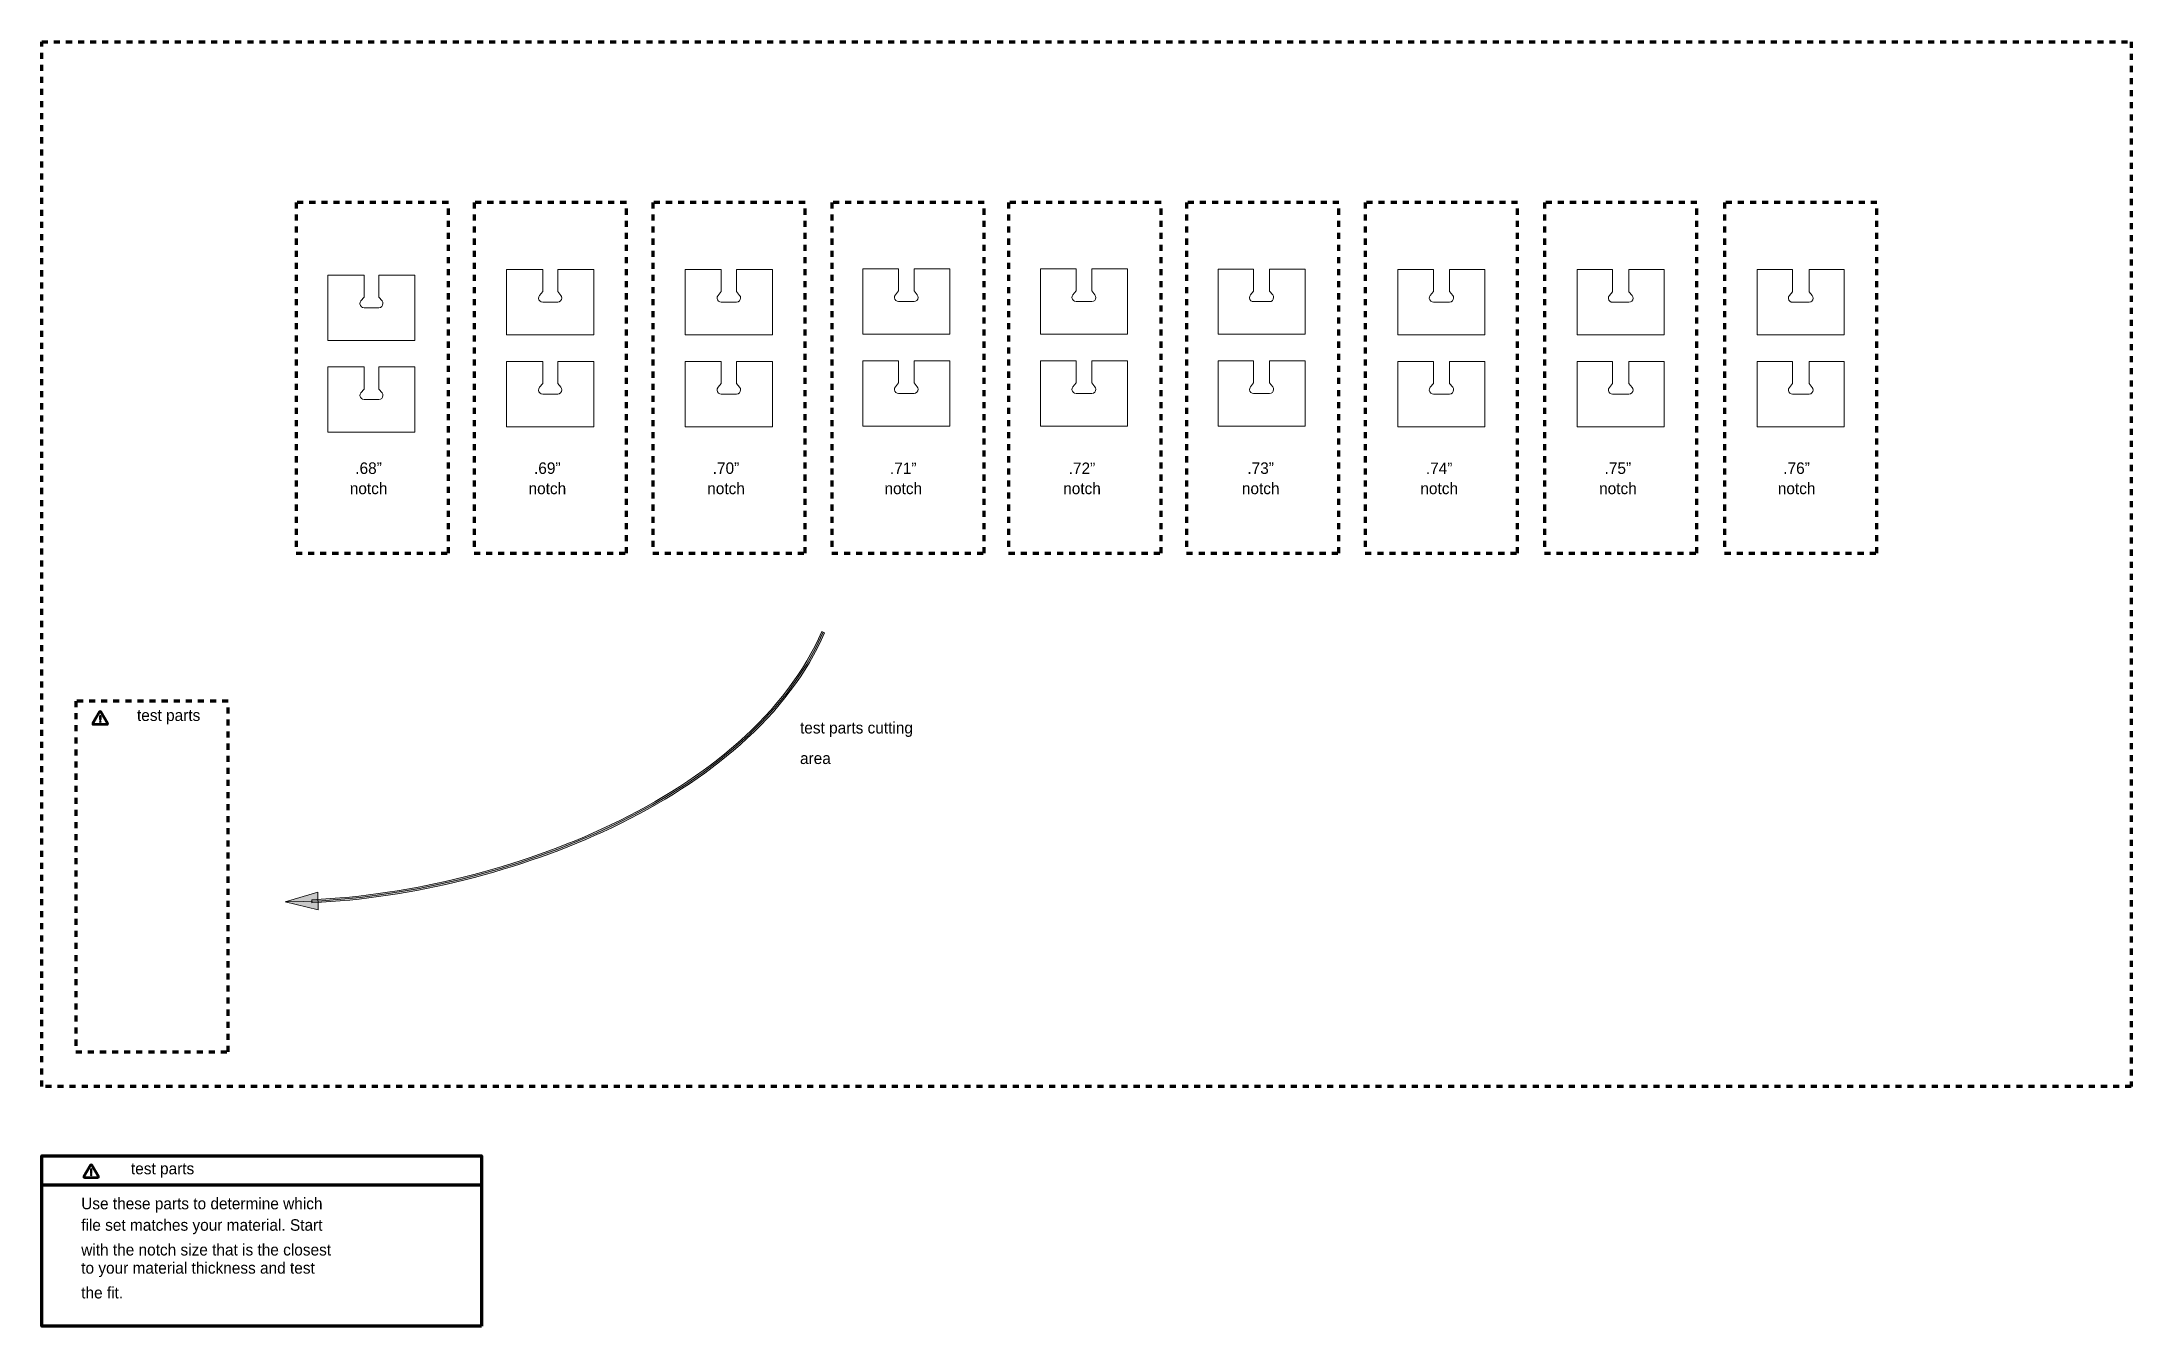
# Model space of a CAD drawing. Header units: inches. Extents: x 0 to 96, y -59 to 0.
import ezdxf

# ---------------------------------------------------------------- set-up
doc = ezdxf.new("R2010")
doc.units = ezdxf.units.IN
doc.header["$MEASUREMENT"] = 0
for name, pattern in [('AI-Linetype-1', [0.555556, 0.277778, -0.277778]), ('AI-Linetype-10', [0.555556, 0.277778, -0.277778]), ('AI-Linetype-11', [0.555556, 0.277778, -0.277778]), ('AI-Linetype-2', [0.555556, 0.277778, -0.277778]), ('AI-Linetype-3', [0.555556, 0.277778, -0.277778]), ('AI-Linetype-4', [0.555556, 0.277778, -0.277778]), ('AI-Linetype-5', [0.555556, 0.277778, -0.277778]), ('AI-Linetype-6', [0.555556, 0.277778, -0.277778]), ('AI-Linetype-7', [0.555556, 0.277778, -0.277778]), ('AI-Linetype-8', [0.555556, 0.277778, -0.277778]), ('AI-Linetype-9', [0.555556, 0.277778, -0.277778])]:
    doc.linetypes.add(name, pattern=pattern)
doc.layers.add('Layer 1', color=7, linetype='Continuous')

# ---------------------------------------------------------------- blocks, each defined once
blk = doc.blocks.new('block 2')
at = {"layer": 'Layer 1', "color": 7, "lineweight": 15, "true_color": 0xffffff}
blk.add_open_spline([(14.806, -16.439), (14.806, -16.439), (15.486, -16.439), (15.486, -16.439), (15.591, -16.439), (15.676, -16.354), (15.676, -16.249), (15.676, -16.204), (15.661, -16.161), (15.632, -16.127), (15.632, -16.127), (15.486, -15.953), (15.486, -15.953), (15.486, -15.953), (15.486, -14.939), (15.486, -14.939), (15.486, -14.939), (17.146, -14.939), (17.146, -14.939), (17.146, -14.939), (17.146, -17.939), (17.146, -17.939), (17.146, -17.939), (13.146, -17.939), (13.146, -17.939), (13.146, -17.939), (13.146, -14.939), (13.146, -14.939), (13.146, -14.939), (14.806, -14.939), (14.806, -14.939), (14.806, -14.939), (14.806, -15.953), (14.806, -15.953), (14.806, -15.953), (14.661, -16.127), (14.661, -16.127), (14.593, -16.207), (14.604, -16.327), (14.684, -16.394), (14.718, -16.423), (14.762, -16.439), (14.806, -16.439)], degree=3, knots=[0, 0, 0, 0, 1, 1, 1, 2, 2, 2, 3, 3, 3, 4, 4, 4, 5, 5, 5, 6, 6, 6, 7, 7, 7, 8, 8, 8, 9, 9, 9, 10, 10, 10, 11, 11, 11, 12, 12, 12, 13, 13, 13, 14, 14, 14, 14], dxfattribs=at)
blk = doc.blocks.new('block 3')
at = {"layer": 'Layer 1', "color": 7, "lineweight": 15, "true_color": 0xffffff}
blk.add_open_spline([(14.806, -12.217), (14.806, -12.217), (15.486, -12.217), (15.486, -12.217), (15.591, -12.217), (15.676, -12.132), (15.676, -12.027), (15.676, -11.982), (15.661, -11.939), (15.632, -11.904), (15.632, -11.904), (15.486, -11.731), (15.486, -11.731), (15.486, -11.731), (15.486, -10.717), (15.486, -10.717), (15.486, -10.717), (17.146, -10.717), (17.146, -10.717), (17.146, -10.717), (17.146, -13.717), (17.146, -13.717), (17.146, -13.717), (13.146, -13.717), (13.146, -13.717), (13.146, -13.717), (13.146, -10.717), (13.146, -10.717), (13.146, -10.717), (14.806, -10.717), (14.806, -10.717), (14.806, -10.717), (14.806, -11.731), (14.806, -11.731), (14.806, -11.731), (14.661, -11.904), (14.661, -11.904), (14.593, -11.985), (14.604, -12.105), (14.684, -12.172), (14.718, -12.201), (14.762, -12.217), (14.806, -12.217)], degree=3, knots=[0, 0, 0, 0, 1, 1, 1, 2, 2, 2, 3, 3, 3, 4, 4, 4, 5, 5, 5, 6, 6, 6, 7, 7, 7, 8, 8, 8, 9, 9, 9, 10, 10, 10, 11, 11, 11, 12, 12, 12, 13, 13, 13, 14, 14, 14, 14], dxfattribs=at)
blk = doc.blocks.new('block 4')
at = {"layer": 'Layer 1', "color": 7, "lineweight": 15, "true_color": 0xffffff}
blk.add_open_spline([(23.014, -16.184), (23.014, -16.184), (23.704, -16.184), (23.704, -16.184), (23.809, -16.184), (23.894, -16.099), (23.894, -15.994), (23.894, -15.95), (23.878, -15.907), (23.849, -15.872), (23.849, -15.872), (23.704, -15.699), (23.704, -15.699), (23.704, -15.699), (23.704, -14.684), (23.704, -14.684), (23.704, -14.684), (25.359, -14.684), (25.359, -14.684), (25.359, -14.684), (25.359, -17.684), (25.359, -17.684), (25.359, -17.684), (21.359, -17.684), (21.359, -17.684), (21.359, -17.684), (21.359, -14.684), (21.359, -14.684), (21.359, -14.684), (23.014, -14.684), (23.014, -14.684), (23.014, -14.684), (23.014, -15.699), (23.014, -15.699), (23.014, -15.699), (22.868, -15.872), (22.868, -15.872), (22.801, -15.953), (22.811, -16.073), (22.891, -16.14), (22.926, -16.169), (22.969, -16.184), (23.014, -16.184)], degree=3, knots=[0, 0, 0, 0, 1, 1, 1, 2, 2, 2, 3, 3, 3, 4, 4, 4, 5, 5, 5, 6, 6, 6, 7, 7, 7, 8, 8, 8, 9, 9, 9, 10, 10, 10, 11, 11, 11, 12, 12, 12, 13, 13, 13, 14, 14, 14, 14], dxfattribs=at)
blk = doc.blocks.new('block 5')
at = {"layer": 'Layer 1', "color": 7, "lineweight": 15, "true_color": 0xffffff}
blk.add_open_spline([(23.014, -11.962), (23.014, -11.962), (23.704, -11.962), (23.704, -11.962), (23.809, -11.962), (23.894, -11.877), (23.894, -11.772), (23.894, -11.728), (23.878, -11.684), (23.849, -11.65), (23.849, -11.65), (23.704, -11.477), (23.704, -11.477), (23.704, -11.477), (23.704, -10.462), (23.704, -10.462), (23.704, -10.462), (25.359, -10.462), (25.359, -10.462), (25.359, -10.462), (25.359, -13.462), (25.359, -13.462), (25.359, -13.462), (21.359, -13.462), (21.359, -13.462), (21.359, -13.462), (21.359, -10.462), (21.359, -10.462), (21.359, -10.462), (23.014, -10.462), (23.014, -10.462), (23.014, -10.462), (23.014, -11.477), (23.014, -11.477), (23.014, -11.477), (22.868, -11.65), (22.868, -11.65), (22.801, -11.73), (22.811, -11.85), (22.891, -11.918), (22.926, -11.946), (22.969, -11.962), (23.014, -11.962)], degree=3, knots=[0, 0, 0, 0, 1, 1, 1, 2, 2, 2, 3, 3, 3, 4, 4, 4, 5, 5, 5, 6, 6, 6, 7, 7, 7, 8, 8, 8, 9, 9, 9, 10, 10, 10, 11, 11, 11, 12, 12, 12, 13, 13, 13, 14, 14, 14, 14], dxfattribs=at)
blk = doc.blocks.new('block 6')
at = {"layer": 'Layer 1', "color": 7, "lineweight": 15, "true_color": 0xffffff}
blk.add_open_spline([(31.218, -16.184), (31.218, -16.184), (31.918, -16.184), (31.918, -16.184), (32.023, -16.184), (32.108, -16.099), (32.108, -15.994), (32.108, -15.95), (32.093, -15.907), (32.064, -15.872), (32.064, -15.872), (31.918, -15.699), (31.918, -15.699), (31.918, -15.699), (31.918, -14.684), (31.918, -14.684), (31.918, -14.684), (33.568, -14.684), (33.568, -14.684), (33.568, -14.684), (33.568, -17.684), (33.568, -17.684), (33.568, -17.684), (29.568, -17.684), (29.568, -17.684), (29.568, -17.684), (29.568, -14.684), (29.568, -14.684), (29.568, -14.684), (31.218, -14.684), (31.218, -14.684), (31.218, -14.684), (31.218, -15.699), (31.218, -15.699), (31.218, -15.699), (31.073, -15.872), (31.073, -15.872), (31.005, -15.953), (31.016, -16.073), (31.096, -16.14), (31.13, -16.169), (31.174, -16.184), (31.218, -16.184)], degree=3, knots=[0, 0, 0, 0, 1, 1, 1, 2, 2, 2, 3, 3, 3, 4, 4, 4, 5, 5, 5, 6, 6, 6, 7, 7, 7, 8, 8, 8, 9, 9, 9, 10, 10, 10, 11, 11, 11, 12, 12, 12, 13, 13, 13, 14, 14, 14, 14], dxfattribs=at)
blk = doc.blocks.new('block 7')
at = {"layer": 'Layer 1', "color": 7, "lineweight": 15, "true_color": 0xffffff}
blk.add_open_spline([(31.218, -11.962), (31.218, -11.962), (31.918, -11.962), (31.918, -11.962), (32.023, -11.962), (32.108, -11.877), (32.108, -11.772), (32.108, -11.728), (32.093, -11.684), (32.064, -11.65), (32.064, -11.65), (31.918, -11.477), (31.918, -11.477), (31.918, -11.477), (31.918, -10.462), (31.918, -10.462), (31.918, -10.462), (33.568, -10.462), (33.568, -10.462), (33.568, -10.462), (33.568, -13.462), (33.568, -13.462), (33.568, -13.462), (29.568, -13.462), (29.568, -13.462), (29.568, -13.462), (29.568, -10.462), (29.568, -10.462), (29.568, -10.462), (31.218, -10.462), (31.218, -10.462), (31.218, -10.462), (31.218, -11.477), (31.218, -11.477), (31.218, -11.477), (31.073, -11.65), (31.073, -11.65), (31.005, -11.73), (31.016, -11.85), (31.096, -11.918), (31.13, -11.946), (31.174, -11.962), (31.218, -11.962)], degree=3, knots=[0, 0, 0, 0, 1, 1, 1, 2, 2, 2, 3, 3, 3, 4, 4, 4, 5, 5, 5, 6, 6, 6, 7, 7, 7, 8, 8, 8, 9, 9, 9, 10, 10, 10, 11, 11, 11, 12, 12, 12, 13, 13, 13, 14, 14, 14, 14], dxfattribs=at)
blk = doc.blocks.new('block 8')
at = {"layer": 'Layer 1', "color": 7, "lineweight": 15, "true_color": 0xffffff}
blk.add_open_spline([(39.366, -16.158), (39.366, -16.158), (40.076, -16.158), (40.076, -16.158), (40.181, -16.158), (40.266, -16.073), (40.266, -15.968), (40.266, -15.923), (40.25, -15.88), (40.222, -15.846), (40.222, -15.846), (40.076, -15.672), (40.076, -15.672), (40.076, -15.672), (40.076, -14.658), (40.076, -14.658), (40.076, -14.658), (41.721, -14.658), (41.721, -14.658), (41.721, -14.658), (41.721, -17.658), (41.721, -17.658), (41.721, -17.658), (37.721, -17.658), (37.721, -17.658), (37.721, -17.658), (37.721, -14.658), (37.721, -14.658), (37.721, -14.658), (39.366, -14.658), (39.366, -14.658), (39.366, -14.658), (39.366, -15.672), (39.366, -15.672), (39.366, -15.672), (39.22, -15.846), (39.22, -15.846), (39.153, -15.926), (39.163, -16.046), (39.244, -16.113), (39.278, -16.142), (39.321, -16.158), (39.366, -16.158)], degree=3, knots=[0, 0, 0, 0, 1, 1, 1, 2, 2, 2, 3, 3, 3, 4, 4, 4, 5, 5, 5, 6, 6, 6, 7, 7, 7, 8, 8, 8, 9, 9, 9, 10, 10, 10, 11, 11, 11, 12, 12, 12, 13, 13, 13, 14, 14, 14, 14], dxfattribs=at)
blk = doc.blocks.new('block 9')
at = {"layer": 'Layer 1', "color": 7, "lineweight": 15, "true_color": 0xffffff}
blk.add_open_spline([(39.366, -11.936), (39.366, -11.936), (40.076, -11.936), (40.076, -11.936), (40.181, -11.936), (40.266, -11.85), (40.266, -11.746), (40.266, -11.701), (40.25, -11.658), (40.222, -11.623), (40.222, -11.623), (40.076, -11.45), (40.076, -11.45), (40.076, -11.45), (40.076, -10.436), (40.076, -10.436), (40.076, -10.436), (41.721, -10.436), (41.721, -10.436), (41.721, -10.436), (41.721, -13.436), (41.721, -13.436), (41.721, -13.436), (37.721, -13.436), (37.721, -13.436), (37.721, -13.436), (37.721, -10.436), (37.721, -10.436), (37.721, -10.436), (39.366, -10.436), (39.366, -10.436), (39.366, -10.436), (39.366, -11.45), (39.366, -11.45), (39.366, -11.45), (39.22, -11.623), (39.22, -11.623), (39.153, -11.704), (39.163, -11.824), (39.244, -11.891), (39.278, -11.92), (39.321, -11.936), (39.366, -11.936)], degree=3, knots=[0, 0, 0, 0, 1, 1, 1, 2, 2, 2, 3, 3, 3, 4, 4, 4, 5, 5, 5, 6, 6, 6, 7, 7, 7, 8, 8, 8, 9, 9, 9, 10, 10, 10, 11, 11, 11, 12, 12, 12, 13, 13, 13, 14, 14, 14, 14], dxfattribs=at)
blk = doc.blocks.new('block 10')
at = {"layer": 'Layer 1', "color": 7, "lineweight": 15, "true_color": 0xffffff}
blk.add_open_spline([(47.521, -16.158), (47.521, -16.158), (48.241, -16.158), (48.241, -16.158), (48.346, -16.158), (48.431, -16.073), (48.431, -15.968), (48.431, -15.923), (48.415, -15.88), (48.386, -15.846), (48.386, -15.846), (48.241, -15.672), (48.241, -15.672), (48.241, -15.672), (48.241, -14.658), (48.241, -14.658), (48.241, -14.658), (49.881, -14.658), (49.881, -14.658), (49.881, -14.658), (49.881, -17.658), (49.881, -17.658), (49.881, -17.658), (45.881, -17.658), (45.881, -17.658), (45.881, -17.658), (45.881, -14.658), (45.881, -14.658), (45.881, -14.658), (47.521, -14.658), (47.521, -14.658), (47.521, -14.658), (47.521, -15.672), (47.521, -15.672), (47.521, -15.672), (47.375, -15.846), (47.375, -15.846), (47.308, -15.926), (47.318, -16.046), (47.399, -16.113), (47.433, -16.142), (47.476, -16.158), (47.521, -16.158)], degree=3, knots=[0, 0, 0, 0, 1, 1, 1, 2, 2, 2, 3, 3, 3, 4, 4, 4, 5, 5, 5, 6, 6, 6, 7, 7, 7, 8, 8, 8, 9, 9, 9, 10, 10, 10, 11, 11, 11, 12, 12, 12, 13, 13, 13, 14, 14, 14, 14], dxfattribs=at)
blk = doc.blocks.new('block 11')
at = {"layer": 'Layer 1', "color": 7, "lineweight": 15, "true_color": 0xffffff}
blk.add_open_spline([(47.521, -11.936), (47.521, -11.936), (48.241, -11.936), (48.241, -11.936), (48.346, -11.936), (48.431, -11.85), (48.431, -11.746), (48.431, -11.701), (48.415, -11.658), (48.386, -11.623), (48.386, -11.623), (48.241, -11.45), (48.241, -11.45), (48.241, -11.45), (48.241, -10.436), (48.241, -10.436), (48.241, -10.436), (49.881, -10.436), (49.881, -10.436), (49.881, -10.436), (49.881, -13.436), (49.881, -13.436), (49.881, -13.436), (45.881, -13.436), (45.881, -13.436), (45.881, -13.436), (45.881, -10.436), (45.881, -10.436), (45.881, -10.436), (47.521, -10.436), (47.521, -10.436), (47.521, -10.436), (47.521, -11.45), (47.521, -11.45), (47.521, -11.45), (47.375, -11.623), (47.375, -11.623), (47.308, -11.704), (47.318, -11.824), (47.399, -11.891), (47.433, -11.92), (47.476, -11.936), (47.521, -11.936)], degree=3, knots=[0, 0, 0, 0, 1, 1, 1, 2, 2, 2, 3, 3, 3, 4, 4, 4, 5, 5, 5, 6, 6, 6, 7, 7, 7, 8, 8, 8, 9, 9, 9, 10, 10, 10, 11, 11, 11, 12, 12, 12, 13, 13, 13, 14, 14, 14, 14], dxfattribs=at)
blk = doc.blocks.new('block 12')
at = {"layer": 'Layer 1', "color": 7, "lineweight": 15, "true_color": 0xffffff}
blk.add_open_spline([(55.679, -16.162), (55.679, -16.162), (56.409, -16.162), (56.409, -16.162), (56.514, -16.162), (56.599, -16.077), (56.599, -15.972), (56.599, -15.928), (56.583, -15.884), (56.555, -15.85), (56.555, -15.85), (56.409, -15.677), (56.409, -15.677), (56.409, -15.677), (56.409, -14.662), (56.409, -14.662), (56.409, -14.662), (58.044, -14.662), (58.044, -14.662), (58.044, -14.662), (58.044, -17.662), (58.044, -17.662), (58.044, -17.662), (54.044, -17.662), (54.044, -17.662), (54.044, -17.662), (54.044, -14.662), (54.044, -14.662), (54.044, -14.662), (55.679, -14.662), (55.679, -14.662), (55.679, -14.662), (55.679, -15.677), (55.679, -15.677), (55.679, -15.677), (55.534, -15.85), (55.534, -15.85), (55.466, -15.931), (55.477, -16.05), (55.557, -16.118), (55.591, -16.147), (55.634, -16.162), (55.679, -16.162)], degree=3, knots=[0, 0, 0, 0, 1, 1, 1, 2, 2, 2, 3, 3, 3, 4, 4, 4, 5, 5, 5, 6, 6, 6, 7, 7, 7, 8, 8, 8, 9, 9, 9, 10, 10, 10, 11, 11, 11, 12, 12, 12, 13, 13, 13, 14, 14, 14, 14], dxfattribs=at)
blk = doc.blocks.new('block 13')
at = {"layer": 'Layer 1', "color": 7, "lineweight": 15, "true_color": 0xffffff}
blk.add_open_spline([(55.679, -11.94), (55.679, -11.94), (56.409, -11.94), (56.409, -11.94), (56.514, -11.94), (56.599, -11.855), (56.599, -11.75), (56.599, -11.705), (56.583, -11.662), (56.555, -11.628), (56.555, -11.628), (56.409, -11.455), (56.409, -11.455), (56.409, -11.455), (56.409, -10.44), (56.409, -10.44), (56.409, -10.44), (58.044, -10.44), (58.044, -10.44), (58.044, -10.44), (58.044, -13.44), (58.044, -13.44), (58.044, -13.44), (54.044, -13.44), (54.044, -13.44), (54.044, -13.44), (54.044, -10.44), (54.044, -10.44), (54.044, -10.44), (55.679, -10.44), (55.679, -10.44), (55.679, -10.44), (55.679, -11.455), (55.679, -11.455), (55.679, -11.455), (55.534, -11.628), (55.534, -11.628), (55.466, -11.708), (55.477, -11.828), (55.557, -11.896), (55.591, -11.924), (55.634, -11.94), (55.679, -11.94)], degree=3, knots=[0, 0, 0, 0, 1, 1, 1, 2, 2, 2, 3, 3, 3, 4, 4, 4, 5, 5, 5, 6, 6, 6, 7, 7, 7, 8, 8, 8, 9, 9, 9, 10, 10, 10, 11, 11, 11, 12, 12, 12, 13, 13, 13, 14, 14, 14, 14], dxfattribs=at)
blk = doc.blocks.new('block 14')
at = {"layer": 'Layer 1', "color": 7, "lineweight": 15, "true_color": 0xffffff}
blk.add_open_spline([(63.939, -16.187), (63.939, -16.187), (64.679, -16.187), (64.679, -16.187), (64.784, -16.187), (64.869, -16.102), (64.869, -15.997), (64.869, -15.952), (64.854, -15.909), (64.825, -15.875), (64.825, -15.875), (64.679, -15.701), (64.679, -15.701), (64.679, -15.701), (64.679, -14.687), (64.679, -14.687), (64.679, -14.687), (66.309, -14.687), (66.309, -14.687), (66.309, -14.687), (66.309, -17.687), (66.309, -17.687), (66.309, -17.687), (62.309, -17.687), (62.309, -17.687), (62.309, -17.687), (62.309, -14.687), (62.309, -14.687), (62.309, -14.687), (63.939, -14.687), (63.939, -14.687), (63.939, -14.687), (63.939, -15.701), (63.939, -15.701), (63.939, -15.701), (63.794, -15.875), (63.794, -15.875), (63.726, -15.955), (63.737, -16.075), (63.817, -16.142), (63.851, -16.171), (63.895, -16.187), (63.939, -16.187)], degree=3, knots=[0, 0, 0, 0, 1, 1, 1, 2, 2, 2, 3, 3, 3, 4, 4, 4, 5, 5, 5, 6, 6, 6, 7, 7, 7, 8, 8, 8, 9, 9, 9, 10, 10, 10, 11, 11, 11, 12, 12, 12, 13, 13, 13, 14, 14, 14, 14], dxfattribs=at)
blk = doc.blocks.new('block 15')
at = {"layer": 'Layer 1', "color": 7, "lineweight": 15, "true_color": 0xffffff}
blk.add_open_spline([(63.939, -11.964), (63.939, -11.964), (64.679, -11.964), (64.679, -11.964), (64.784, -11.964), (64.869, -11.879), (64.869, -11.774), (64.869, -11.73), (64.854, -11.687), (64.825, -11.652), (64.825, -11.652), (64.679, -11.479), (64.679, -11.479), (64.679, -11.479), (64.679, -10.464), (64.679, -10.464), (64.679, -10.464), (66.309, -10.464), (66.309, -10.464), (66.309, -10.464), (66.309, -13.464), (66.309, -13.464), (66.309, -13.464), (62.309, -13.464), (62.309, -13.464), (62.309, -13.464), (62.309, -10.464), (62.309, -10.464), (62.309, -10.464), (63.939, -10.464), (63.939, -10.464), (63.939, -10.464), (63.939, -11.479), (63.939, -11.479), (63.939, -11.479), (63.794, -11.652), (63.794, -11.652), (63.726, -11.733), (63.737, -11.853), (63.817, -11.92), (63.851, -11.949), (63.895, -11.964), (63.939, -11.964)], degree=3, knots=[0, 0, 0, 0, 1, 1, 1, 2, 2, 2, 3, 3, 3, 4, 4, 4, 5, 5, 5, 6, 6, 6, 7, 7, 7, 8, 8, 8, 9, 9, 9, 10, 10, 10, 11, 11, 11, 12, 12, 12, 13, 13, 13, 14, 14, 14, 14], dxfattribs=at)
blk = doc.blocks.new('block 16')
at = {"layer": 'Layer 1', "color": 7, "lineweight": 15, "true_color": 0xffffff}
blk.add_open_spline([(72.171, -16.191), (72.171, -16.191), (72.921, -16.191), (72.921, -16.191), (73.025, -16.191), (73.111, -16.106), (73.111, -16.001), (73.111, -15.957), (73.095, -15.913), (73.066, -15.879), (73.066, -15.879), (72.921, -15.706), (72.921, -15.706), (72.921, -15.706), (72.921, -14.691), (72.921, -14.691), (72.921, -14.691), (74.546, -14.691), (74.546, -14.691), (74.546, -14.691), (74.546, -17.691), (74.546, -17.691), (74.546, -17.691), (70.546, -17.691), (70.546, -17.691), (70.546, -17.691), (70.546, -14.691), (70.546, -14.691), (70.546, -14.691), (72.171, -14.691), (72.171, -14.691), (72.171, -14.691), (72.171, -15.706), (72.171, -15.706), (72.171, -15.706), (72.025, -15.879), (72.025, -15.879), (71.958, -15.96), (71.968, -16.079), (72.048, -16.147), (72.083, -16.176), (72.126, -16.191), (72.171, -16.191)], degree=3, knots=[0, 0, 0, 0, 1, 1, 1, 2, 2, 2, 3, 3, 3, 4, 4, 4, 5, 5, 5, 6, 6, 6, 7, 7, 7, 8, 8, 8, 9, 9, 9, 10, 10, 10, 11, 11, 11, 12, 12, 12, 13, 13, 13, 14, 14, 14, 14], dxfattribs=at)
blk = doc.blocks.new('block 17')
at = {"layer": 'Layer 1', "color": 7, "lineweight": 15, "true_color": 0xffffff}
blk.add_open_spline([(72.171, -11.969), (72.171, -11.969), (72.921, -11.969), (72.921, -11.969), (73.025, -11.969), (73.111, -11.884), (73.111, -11.779), (73.111, -11.734), (73.095, -11.691), (73.066, -11.657), (73.066, -11.657), (72.921, -11.483), (72.921, -11.483), (72.921, -11.483), (72.921, -10.469), (72.921, -10.469), (72.921, -10.469), (74.546, -10.469), (74.546, -10.469), (74.546, -10.469), (74.546, -13.469), (74.546, -13.469), (74.546, -13.469), (70.546, -13.469), (70.546, -13.469), (70.546, -13.469), (70.546, -10.469), (70.546, -10.469), (70.546, -10.469), (72.171, -10.469), (72.171, -10.469), (72.171, -10.469), (72.171, -11.483), (72.171, -11.483), (72.171, -11.483), (72.025, -11.657), (72.025, -11.657), (71.958, -11.737), (71.968, -11.857), (72.048, -11.925), (72.083, -11.953), (72.126, -11.969), (72.171, -11.969)], degree=3, knots=[0, 0, 0, 0, 1, 1, 1, 2, 2, 2, 3, 3, 3, 4, 4, 4, 5, 5, 5, 6, 6, 6, 7, 7, 7, 8, 8, 8, 9, 9, 9, 10, 10, 10, 11, 11, 11, 12, 12, 12, 13, 13, 13, 14, 14, 14, 14], dxfattribs=at)
blk = doc.blocks.new('block 18')
at = {"layer": 'Layer 1', "color": 7, "lineweight": 15, "true_color": 0xffffff}
blk.add_open_spline([(80.439, -16.191), (80.439, -16.191), (81.199, -16.191), (81.199, -16.191), (81.303, -16.191), (81.389, -16.106), (81.389, -16.001), (81.389, -15.957), (81.373, -15.913), (81.344, -15.879), (81.344, -15.879), (81.199, -15.706), (81.199, -15.706), (81.199, -15.706), (81.199, -14.691), (81.199, -14.691), (81.199, -14.691), (82.819, -14.691), (82.819, -14.691), (82.819, -14.691), (82.819, -17.691), (82.819, -17.691), (82.819, -17.691), (78.819, -17.691), (78.819, -17.691), (78.819, -17.691), (78.819, -14.691), (78.819, -14.691), (78.819, -14.691), (80.439, -14.691), (80.439, -14.691), (80.439, -14.691), (80.439, -15.706), (80.439, -15.706), (80.439, -15.706), (80.293, -15.879), (80.293, -15.879), (80.226, -15.96), (80.236, -16.079), (80.316, -16.147), (80.351, -16.176), (80.394, -16.191), (80.439, -16.191)], degree=3, knots=[0, 0, 0, 0, 1, 1, 1, 2, 2, 2, 3, 3, 3, 4, 4, 4, 5, 5, 5, 6, 6, 6, 7, 7, 7, 8, 8, 8, 9, 9, 9, 10, 10, 10, 11, 11, 11, 12, 12, 12, 13, 13, 13, 14, 14, 14, 14], dxfattribs=at)
blk = doc.blocks.new('block 19')
at = {"layer": 'Layer 1', "color": 7, "lineweight": 15, "true_color": 0xffffff}
blk.add_open_spline([(80.439, -11.969), (80.439, -11.969), (81.199, -11.969), (81.199, -11.969), (81.303, -11.969), (81.389, -11.884), (81.389, -11.779), (81.389, -11.734), (81.373, -11.691), (81.344, -11.657), (81.344, -11.657), (81.199, -11.483), (81.199, -11.483), (81.199, -11.483), (81.199, -10.469), (81.199, -10.469), (81.199, -10.469), (82.819, -10.469), (82.819, -10.469), (82.819, -10.469), (82.819, -13.469), (82.819, -13.469), (82.819, -13.469), (78.819, -13.469), (78.819, -13.469), (78.819, -13.469), (78.819, -10.469), (78.819, -10.469), (78.819, -10.469), (80.439, -10.469), (80.439, -10.469), (80.439, -10.469), (80.439, -11.483), (80.439, -11.483), (80.439, -11.483), (80.293, -11.657), (80.293, -11.657), (80.226, -11.737), (80.236, -11.857), (80.316, -11.925), (80.351, -11.953), (80.394, -11.969), (80.439, -11.969)], degree=3, knots=[0, 0, 0, 0, 1, 1, 1, 2, 2, 2, 3, 3, 3, 4, 4, 4, 5, 5, 5, 6, 6, 6, 7, 7, 7, 8, 8, 8, 9, 9, 9, 10, 10, 10, 11, 11, 11, 12, 12, 12, 13, 13, 13, 14, 14, 14, 14], dxfattribs=at)
blk = doc.blocks.new('block 20')
at = {"layer": 'Layer 1', "true_color": 0x010101}
h = blk.add_hatch(color=178, dxfattribs=at)
h.dxf.hatch_style = 2
edge = h.paths.add_edge_path()
edge.add_spline(control_points=[(2.634, -52.117), (2.634, -52.117), (2.334, -51.597), (2.334, -51.597), (2.32, -51.574), (2.296, -51.56), (2.269, -51.56), (2.242, -51.56), (2.217, -51.574), (2.204, -51.597), (2.204, -51.597), (1.904, -52.117), (1.904, -52.117), (1.891, -52.14), (1.891, -52.169), (1.904, -52.192), (1.917, -52.215), (1.942, -52.229), (1.969, -52.229), (1.969, -52.229), (2.569, -52.229), (2.569, -52.229), (2.596, -52.229), (2.621, -52.215), (2.634, -52.192), (2.647, -52.169), (2.647, -52.14), (2.634, -52.117)], knot_values=[0, 0, 0, 0, 1, 1, 1, 2, 2, 2, 3, 3, 3, 4, 4, 4, 5, 5, 5, 6, 6, 6, 7, 7, 7, 8, 8, 8, 9, 9, 9, 9], degree=3, periodic=1)
h.paths.add_polyline_path([(1.969, -52.154), (2.269, -51.635), (2.569, -52.154)])
h = blk.add_hatch(color=178, dxfattribs=at)
h.dxf.hatch_style = 2
edge = h.paths.add_edge_path()
edge.add_spline(control_points=[(2.231, -51.807), (2.231, -51.807), (2.231, -51.964), (2.231, -51.964), (2.231, -51.984), (2.248, -52.001), (2.269, -52.001), (2.29, -52.001), (2.306, -51.984), (2.306, -51.964), (2.306, -51.964), (2.306, -51.807), (2.306, -51.807), (2.306, -51.787), (2.29, -51.77), (2.269, -51.77), (2.248, -51.77), (2.231, -51.787), (2.231, -51.807)], knot_values=[0, 0, 0, 0, 1, 1, 1, 2, 2, 2, 3, 3, 3, 4, 4, 4, 5, 5, 5, 6, 6, 6, 6], degree=3, periodic=1)
h = blk.add_hatch(color=178, dxfattribs=at)
h.dxf.hatch_style = 2
edge = h.paths.add_edge_path()
edge.add_spline(control_points=[(2.269, -52.03), (2.29, -52.03), (2.306, -52.047), (2.306, -52.067), (2.306, -52.088), (2.29, -52.105), (2.269, -52.105), (2.248, -52.105), (2.231, -52.088), (2.231, -52.067), (2.231, -52.047), (2.248, -52.03), (2.269, -52.03)], knot_values=[0, 0, 0, 0, 1, 1, 1, 2, 2, 2, 3, 3, 3, 4, 4, 4, 4], degree=3, periodic=1)
at = {"layer": 'Layer 1', "lineweight": 0}
blk.add_lwpolyline([(1.969, -52.154), (2.269, -51.635), (2.569, -52.154), (1.969, -52.154), (1.969, -52.154)], dxfattribs=at)
for points, knots in [([(2.634, -52.117), (2.634, -52.117), (2.334, -51.597), (2.334, -51.597), (2.32, -51.574), (2.296, -51.56), (2.269, -51.56), (2.242, -51.56), (2.217, -51.574), (2.204, -51.597), (2.204, -51.597), (1.904, -52.117), (1.904, -52.117), (1.891, -52.14), (1.891, -52.169), (1.904, -52.192), (1.917, -52.215), (1.942, -52.229), (1.969, -52.229), (1.969, -52.229), (2.569, -52.229), (2.569, -52.229), (2.596, -52.229), (2.621, -52.215), (2.634, -52.192), (2.647, -52.169), (2.647, -52.14), (2.634, -52.117)], [0, 0, 0, 0, 1, 1, 1, 2, 2, 2, 3, 3, 3, 4, 4, 4, 5, 5, 5, 6, 6, 6, 7, 7, 7, 8, 8, 8, 9, 9, 9, 9]), ([(2.231, -51.807), (2.231, -51.807), (2.231, -51.964), (2.231, -51.964), (2.231, -51.984), (2.248, -52.001), (2.269, -52.001), (2.29, -52.001), (2.306, -51.984), (2.306, -51.964), (2.306, -51.964), (2.306, -51.807), (2.306, -51.807), (2.306, -51.787), (2.29, -51.77), (2.269, -51.77), (2.248, -51.77), (2.231, -51.787), (2.231, -51.807)], [0, 0, 0, 0, 1, 1, 1, 2, 2, 2, 3, 3, 3, 4, 4, 4, 5, 5, 5, 6, 6, 6, 6]), ([(2.269, -52.03), (2.29, -52.03), (2.306, -52.047), (2.306, -52.067), (2.306, -52.088), (2.29, -52.105), (2.269, -52.105), (2.248, -52.105), (2.231, -52.088), (2.231, -52.067), (2.231, -52.047), (2.248, -52.03), (2.269, -52.03)], [0, 0, 0, 0, 1, 1, 1, 2, 2, 2, 3, 3, 3, 4, 4, 4, 4])]:
    blk.add_open_spline(points, degree=3, knots=knots, dxfattribs=at)
blk = doc.blocks.new('block 21')
at = {"layer": 'Layer 1', "true_color": 0x010101}
h = blk.add_hatch(color=178, dxfattribs=at)
h.dxf.hatch_style = 2
edge = h.paths.add_edge_path()
edge.add_spline(control_points=[(3.051, -31.289), (3.051, -31.289), (2.751, -30.769), (2.751, -30.769), (2.738, -30.746), (2.713, -30.732), (2.686, -30.732), (2.659, -30.732), (2.635, -30.746), (2.621, -30.769), (2.621, -30.769), (2.321, -31.289), (2.321, -31.289), (2.308, -31.312), (2.308, -31.341), (2.321, -31.364), (2.335, -31.387), (2.359, -31.401), (2.386, -31.401), (2.386, -31.401), (2.986, -31.401), (2.986, -31.401), (3.013, -31.401), (3.038, -31.387), (3.051, -31.364), (3.064, -31.341), (3.064, -31.312), (3.051, -31.289)], knot_values=[0, 0, 0, 0, 1, 1, 1, 2, 2, 2, 3, 3, 3, 4, 4, 4, 5, 5, 5, 6, 6, 6, 7, 7, 7, 8, 8, 8, 9, 9, 9, 9], degree=3, periodic=1)
h.paths.add_polyline_path([(2.386, -31.327), (2.686, -30.807), (2.986, -31.327)])
h = blk.add_hatch(color=178, dxfattribs=at)
h.dxf.hatch_style = 2
edge = h.paths.add_edge_path()
edge.add_spline(control_points=[(2.649, -30.98), (2.649, -30.98), (2.649, -31.136), (2.649, -31.136), (2.649, -31.157), (2.665, -31.173), (2.686, -31.173), (2.707, -31.173), (2.724, -31.157), (2.724, -31.136), (2.724, -31.136), (2.724, -30.98), (2.724, -30.98), (2.724, -30.959), (2.707, -30.942), (2.686, -30.942), (2.665, -30.942), (2.649, -30.959), (2.649, -30.98)], knot_values=[0, 0, 0, 0, 1, 1, 1, 2, 2, 2, 3, 3, 3, 4, 4, 4, 5, 5, 5, 6, 6, 6, 6], degree=3, periodic=1)
h = blk.add_hatch(color=178, dxfattribs=at)
h.dxf.hatch_style = 2
edge = h.paths.add_edge_path()
edge.add_spline(control_points=[(2.686, -31.202), (2.707, -31.202), (2.724, -31.219), (2.724, -31.24), (2.724, -31.26), (2.707, -31.277), (2.686, -31.277), (2.665, -31.277), (2.649, -31.26), (2.649, -31.24), (2.649, -31.219), (2.665, -31.202), (2.686, -31.202)], knot_values=[0, 0, 0, 0, 1, 1, 1, 2, 2, 2, 3, 3, 3, 4, 4, 4, 4], degree=3, periodic=1)
at = {"layer": 'Layer 1', "lineweight": 0}
blk.add_lwpolyline([(2.386, -31.327), (2.686, -30.807), (2.986, -31.327), (2.386, -31.327), (2.386, -31.327)], dxfattribs=at)
for points, knots in [([(3.051, -31.289), (3.051, -31.289), (2.751, -30.769), (2.751, -30.769), (2.738, -30.746), (2.713, -30.732), (2.686, -30.732), (2.659, -30.732), (2.635, -30.746), (2.621, -30.769), (2.621, -30.769), (2.321, -31.289), (2.321, -31.289), (2.308, -31.312), (2.308, -31.341), (2.321, -31.364), (2.335, -31.387), (2.359, -31.401), (2.386, -31.401), (2.386, -31.401), (2.986, -31.401), (2.986, -31.401), (3.013, -31.401), (3.038, -31.387), (3.051, -31.364), (3.064, -31.341), (3.064, -31.312), (3.051, -31.289)], [0, 0, 0, 0, 1, 1, 1, 2, 2, 2, 3, 3, 3, 4, 4, 4, 5, 5, 5, 6, 6, 6, 7, 7, 7, 8, 8, 8, 9, 9, 9, 9]), ([(2.649, -30.98), (2.649, -30.98), (2.649, -31.136), (2.649, -31.136), (2.649, -31.157), (2.665, -31.173), (2.686, -31.173), (2.707, -31.173), (2.724, -31.157), (2.724, -31.136), (2.724, -31.136), (2.724, -30.98), (2.724, -30.98), (2.724, -30.959), (2.707, -30.942), (2.686, -30.942), (2.665, -30.942), (2.649, -30.959), (2.649, -30.98)], [0, 0, 0, 0, 1, 1, 1, 2, 2, 2, 3, 3, 3, 4, 4, 4, 5, 5, 5, 6, 6, 6, 6]), ([(2.686, -31.202), (2.707, -31.202), (2.724, -31.219), (2.724, -31.24), (2.724, -31.26), (2.707, -31.277), (2.686, -31.277), (2.665, -31.277), (2.649, -31.26), (2.649, -31.24), (2.649, -31.219), (2.665, -31.202), (2.686, -31.202)], [0, 0, 0, 0, 1, 1, 1, 2, 2, 2, 3, 3, 3, 4, 4, 4, 4])]:
    blk.add_open_spline(points, degree=3, knots=knots, dxfattribs=at)
blk = doc.blocks.new('block 24')
at = {"layer": 'Layer 1', "true_color": 0x231f20}
h = blk.add_hatch(color=179, dxfattribs=at)
h.dxf.hatch_style = 2
h.paths.add_polyline_path([(12.676, -39.07), (11.181, -39.513), (12.697, -39.877)])
at = {"layer": 'Layer 1', "lineweight": 0}
blk.add_lwpolyline([(12.676, -39.07), (11.181, -39.513), (12.697, -39.877), (12.676, -39.07)], dxfattribs=at)
blk = doc.blocks.new('block 23')
at = {"layer": 'Layer 1', "true_color": 0x231f20}
h = blk.add_hatch(color=179, dxfattribs=at)
h.dxf.hatch_style = 2
edge = h.paths.add_edge_path()
edge.add_spline(control_points=[(12.414, -39.556), (12.414, -39.556), (12.408, -39.417), (12.408, -39.417), (16.964, -39.218), (21.965, -37.967), (26.128, -35.983), (28.413, -34.895), (30.388, -33.62), (31.997, -32.194), (33.753, -30.638), (35.045, -28.923), (35.839, -27.097), (35.839, -27.097), (35.966, -27.152), (35.966, -27.152), (35.164, -28.997), (33.86, -30.728), (32.089, -32.298), (30.47, -33.732), (28.485, -35.014), (26.188, -36.109), (22.008, -38.1), (16.988, -39.356), (12.414, -39.556)], knot_values=[0, 0, 0, 0, 1, 1, 1, 2, 2, 2, 3, 3, 3, 4, 4, 4, 5, 5, 5, 6, 6, 6, 7, 7, 7, 8, 8, 8, 8], degree=3, periodic=1)
at = {"layer": 'Layer 1', "lineweight": 0}
blk.add_open_spline([(12.414, -39.556), (12.414, -39.556), (12.408, -39.417), (12.408, -39.417), (16.964, -39.218), (21.965, -37.967), (26.128, -35.983), (28.413, -34.895), (30.388, -33.62), (31.997, -32.194), (33.753, -30.638), (35.045, -28.923), (35.839, -27.097), (35.839, -27.097), (35.966, -27.152), (35.966, -27.152), (35.164, -28.997), (33.86, -30.728), (32.089, -32.298), (30.47, -33.732), (28.485, -35.014), (26.188, -36.109), (22.008, -38.1), (16.988, -39.356), (12.414, -39.556)], degree=3, knots=[0, 0, 0, 0, 1, 1, 1, 2, 2, 2, 3, 3, 3, 4, 4, 4, 5, 5, 5, 6, 6, 6, 7, 7, 7, 8, 8, 8, 8], dxfattribs=at)
at = {"layer": 'Layer 1'}
blk.add_blockref('block 24', (0, 0), dxfattribs=at)
blk = doc.blocks.new('block 22')
at = {"layer": 'Layer 1', "lineweight": 0}
blk.add_open_spline([(35.902, -27.125), (32.402, -35.18), (19.966, -39.513), (11.181, -39.513)], degree=3, dxfattribs=at)
at = {"layer": 'Layer 1'}
blk.add_blockref('block 23', (0, 0), dxfattribs=at)

msp = doc.modelspace()

# ---------------------------------------------------------------- linework, layer by layer
at = {"layer": 'Layer 1', "color": 7, "linetype": 'AI-Linetype-11', "lineweight": 158, "true_color": 0xffffff}
msp.add_lwpolyline([(96, -48), (0, -48), (0, 0), (96, 0), (96, -48)], dxfattribs=at)
at = {"layer": 'Layer 1', "color": 7, "linetype": 'AI-Linetype-1', "lineweight": 158, "true_color": 0xffffff}
msp.add_lwpolyline([(18.681, -7.378), (11.681, -7.378), (11.681, -23.5), (18.681, -23.5), (18.681, -7.378)], dxfattribs=at)
at = {"layer": 'Layer 1', "color": 7, "linetype": 'AI-Linetype-2', "lineweight": 158, "true_color": 0xffffff}
msp.add_lwpolyline([(26.859, -7.378), (19.859, -7.378), (19.859, -23.5), (26.859, -23.5), (26.859, -7.378)], dxfattribs=at)
at = {"layer": 'Layer 1', "color": 7, "linetype": 'AI-Linetype-3', "lineweight": 158, "true_color": 0xffffff}
msp.add_lwpolyline([(35.068, -7.378), (28.068, -7.378), (28.068, -23.5), (35.068, -23.5), (35.068, -7.378)], dxfattribs=at)
at = {"layer": 'Layer 1', "color": 7, "linetype": 'AI-Linetype-4', "lineweight": 158, "true_color": 0xffffff}
msp.add_lwpolyline([(43.304, -7.378), (36.304, -7.378), (36.304, -23.5), (43.304, -23.5), (43.304, -7.378)], dxfattribs=at)
at = {"layer": 'Layer 1', "color": 7, "linetype": 'AI-Linetype-5', "lineweight": 158, "true_color": 0xffffff}
msp.add_lwpolyline([(51.423, -7.378), (44.423, -7.378), (44.423, -23.5), (51.423, -23.5), (51.423, -7.378)], dxfattribs=at)
at = {"layer": 'Layer 1', "color": 7, "linetype": 'AI-Linetype-6', "lineweight": 158, "true_color": 0xffffff}
msp.add_lwpolyline([(59.6, -7.378), (52.6, -7.378), (52.6, -23.5), (59.6, -23.5), (59.6, -7.378)], dxfattribs=at)
at = {"layer": 'Layer 1', "color": 7, "linetype": 'AI-Linetype-7', "lineweight": 158, "true_color": 0xffffff}
msp.add_lwpolyline([(67.809, -7.378), (60.809, -7.378), (60.809, -23.5), (67.809, -23.5), (67.809, -7.378)], dxfattribs=at)
at = {"layer": 'Layer 1', "color": 7, "linetype": 'AI-Linetype-9', "lineweight": 158, "true_color": 0xffffff}
msp.add_lwpolyline([(76.046, -7.378), (69.046, -7.378), (69.046, -23.5), (76.046, -23.5), (76.046, -7.378)], dxfattribs=at)
at = {"layer": 'Layer 1', "color": 7, "linetype": 'AI-Linetype-8', "lineweight": 158, "true_color": 0xffffff}
msp.add_lwpolyline([(84.319, -7.378), (77.319, -7.378), (77.319, -23.5), (84.319, -23.5), (84.319, -7.378)], dxfattribs=at)
at = {"layer": 'Layer 1', "color": 7, "linetype": 'AI-Linetype-10', "lineweight": 158, "true_color": 0xffffff}
msp.add_lwpolyline([(8.562, -30.292), (1.562, -30.292), (1.562, -46.414), (8.562, -46.414), (8.562, -30.292)], dxfattribs=at)
at = {"layer": 'Layer 1', "color": 179, "lineweight": 158, "true_color": 0x231f20}
msp.add_lwpolyline([(20.203, -59.014), (0, -59.014), (0, -51.18), (20.203, -51.18), (20.203, -59.014)], dxfattribs=at)
at = {"layer": 'Layer 1', "color": 7, "lineweight": 158, "true_color": 0xffffff}
msp.add_lwpolyline([(20.203, -52.528), (0, -52.528)], dxfattribs=at)

# ---------------------------------------------------------------- block references
at = {"layer": 'Layer 1'}
for name in ['block 5', 'block 7', 'block 9', 'block 11', 'block 13', 'block 15', 'block 17', 'block 19', 'block 3', 'block 2', 'block 4', 'block 6', 'block 8', 'block 10', 'block 12', 'block 14', 'block 16', 'block 18', 'block 22', 'block 21', 'block 20']:
    msp.add_blockref(name, (0, 0), dxfattribs=at)

# ---------------------------------------------------------------- texts
at = {"layer": 'Layer 1', "color": 179, "true_color": 0x231f20, "char_height": 0.52889, "attachment_point": 7}
for s, insert in [('\\fAvenir Medium|b0|i0|c0|p34;\\W1;.68”', (14.404, -19.862)), ('\\fAvenir Medium|b0|i0|c0|p34;\\W1;.69”', (22.616, -19.862)), ('\\fAvenir Medium|b0|i0|c0|p34;\\W1;.70”', (30.826, -19.862)), ('\\fAvenir Medium|b0|i0|c0|p34;\\W1;.71”', (38.969, -19.862)), ('\\fAvenir Medium|b0|i0|c0|p34;\\W1;.72”', (47.181, -19.862)), ('\\fAvenir Medium|b0|i0|c0|p34;\\W1;.73”', (55.391, -19.862)), ('\\fAvenir Medium|b0|i0|c0|p34;\\W1;.74”', (63.592, -19.862)), ('\\fAvenir Medium|b0|i0|c0|p34;\\W1;.75”', (71.804, -19.862)), ('\\fAvenir Medium|b0|i0|c0|p34;\\W1;.76”', (80.014, -19.862)), ('\\fAvenir Medium|b0|i0|c0|p34;\\W1;notch', (14.151, -20.793)), ('\\fAvenir Medium|b0|i0|c0|p34;\\W1;notch', (22.364, -20.793)), ('\\fAvenir Medium|b0|i0|c0|p34;\\W1;notch', (30.574, -20.793)), ('\\fAvenir Medium|b0|i0|c0|p34;\\W1;notch', (38.717, -20.793)), ('\\fAvenir Medium|b0|i0|c0|p34;\\W1;notch', (46.929, -20.793)), ('\\fAvenir Medium|b0|i0|c0|p34;\\W1;notch', (55.139, -20.793)), ('\\fAvenir Medium|b0|i0|c0|p34;\\W1;notch', (63.34, -20.793)), ('\\fAvenir Medium|b0|i0|c0|p34;\\W1;notch', (71.552, -20.793)), ('\\fAvenir Medium|b0|i0|c0|p34;\\W1;notch', (79.762, -20.793)), ('\\fAvenir Medium|b0|i0|c0|p34;\\W1;test parts', (4.374, -31.365)), ('\\fAvenir Medium|b0|i0|c0|p34;\\W1;test parts cutting ', (34.837, -31.941)), ('\\fAvenir Medium|b0|i0|c0|p34;\\W1;area', (34.837, -33.191)), ('\\fAvenir Medium|b0|i0|c0|p34;\\W1;test parts', (4.096, -52.193)), ('\\fAvenir Medium|b0|i0|c0|p34;\\W1;Use these parts to determine which ', (1.812, -53.801)), ('\\fAvenir Medium|b0|i0|c0|p34;\\W1;file set matches your material. Start ', (1.812, -54.787)), ('\\fAvenir Medium|b0|i0|c0|p34;\\W1;with the notch size that is the closest  ', (1.812, -55.773)), ('\\fAvenir Medium|b0|i0|c0|p34;\\W1;to your material thickness and test ', (1.812, -56.759)), ('\\fAvenir Medium|b0|i0|c0|p34;\\W1;the fit. ', (1.812, -57.745))]:
    msp.add_mtext(s, dxfattribs=dict(at, insert=insert))

doc.saveas('drawing.dxf')
